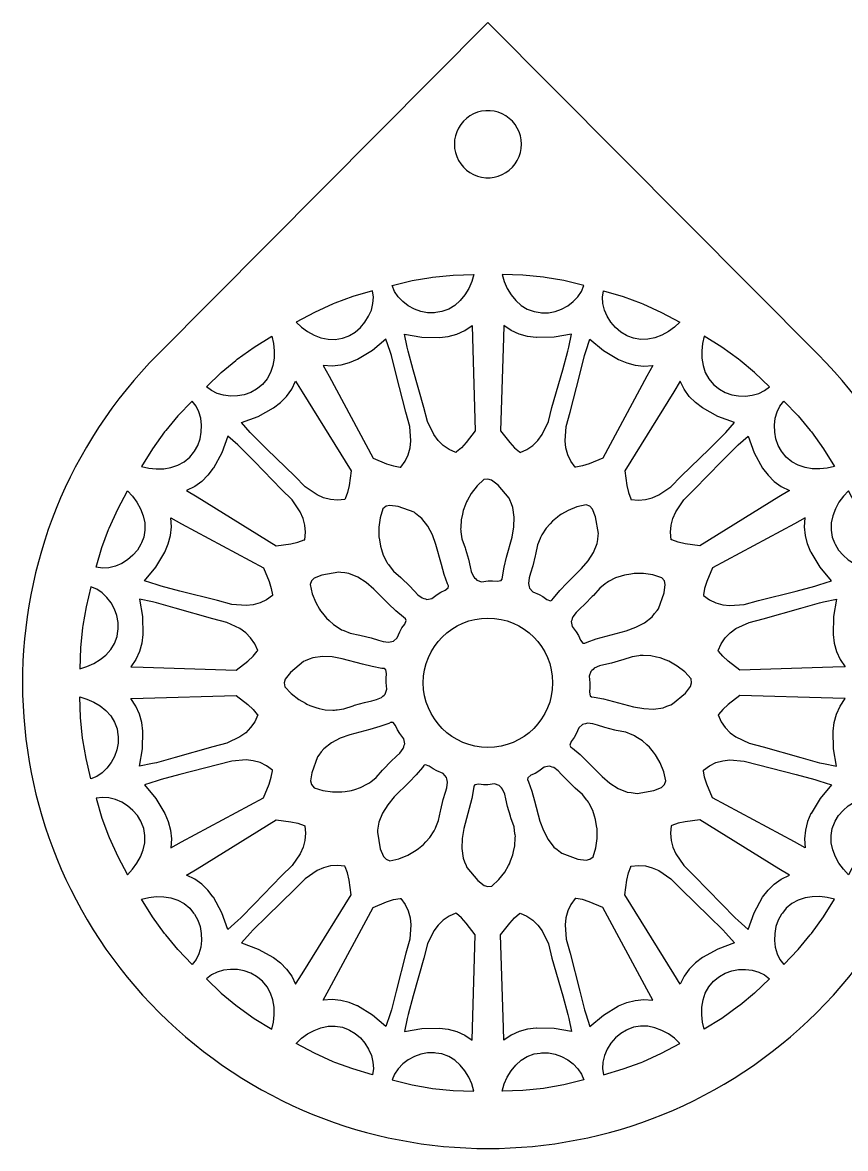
# Model space of a CAD drawing. Header units: millimetres. Extents: x 1135 to 1933, y -211 to 516.
# Drawn here: x 1135 to 1667, y -211 to 516 of the extents above; entities that cross this region are included whole.
import ezdxf

# ---------------------------------------------------------------- set-up
doc = ezdxf.new("R2010")
doc.units = ezdxf.units.MM
doc.header["$MEASUREMENT"] = 0
doc.layers.add('Predeterminada', color=18, linetype='Continuous', true_color=0x000000)

msp = doc.modelspace()

# ---------------------------------------------------------------- linework, layer by layer
at = {"layer": 'Predeterminada'}
for p, q in [((1435.93, 515.9, 50), (1222.91, 301.81, 50)), ((1648.95, 301.81, 50), (1435.93, 515.9, 50)), ((1433.36, 221.04, 50), (1428.94, 216.87, 50)), ((1435.93, 221.33, 50), (1433.36, 221.04, 50)), ((1438.31, 220.68, 50), (1435.93, 221.33, 50)), ((1442.55, 217.41, 50), (1438.31, 220.68, 50)), ((1425.15, 212.05, 50), (1422.68, 207.73, 50)), ((1428.94, 216.87, 50), (1425.15, 212.05, 50)), ((1449.62, 208.96, 50), (1442.55, 217.41, 50)), ((1370.19, 203.72, 50), (1368.11, 202.17, 50)), ((1372.57, 204.34, 50), (1370.19, 203.72, 50)), ((1377.88, 203.63, 50), (1372.57, 204.34, 50)), ((1388.23, 199.84, 50), (1377.88, 203.63, 50)), ((1421.37, 204.82, 50), (1419.87, 200.97, 50)), ((1422.1, 206.7, 50), (1421.37, 204.82, 50)), ((1422.68, 207.73, 50), (1422.1, 206.7, 50)), ((1450.07, 207.82, 50), (1449.62, 208.96, 50)), ((1451.06, 205.37, 50), (1450.07, 207.82, 50)), ((1452.03, 202.96, 50), (1451.06, 205.37, 50)), ((1499.29, 204.75, 50), (1493.39, 203.35, 50)), ((1501.67, 203.72, 50), (1499.29, 204.75, 50)), ((1503.41, 201.97, 50), (1501.67, 203.72, 50)), ((1366.36, 196.36, 50), (1365.5, 190.29, 50)), ((1368.11, 202.17, 50), (1366.36, 196.36, 50)), ((1389.19, 199.09, 50), (1388.23, 199.84, 50)), ((1391.27, 197.46, 50), (1389.19, 199.09, 50)), ((1393.31, 195.86, 50), (1391.27, 197.46, 50)), ((1419.38, 198.73, 50), (1418.56, 194.99, 50)), ((1419.87, 200.97, 50), (1419.38, 198.73, 50)), ((1452.91, 196.75, 50), (1452.03, 202.96, 50)), ((1452.61, 190.37, 50), (1452.91, 196.75, 50)), ((1480.8, 196.7, 50), (1477.58, 194.11, 50)), ((1482.38, 197.96, 50), (1480.8, 196.7, 50)), ((1483.4, 198.56, 50), (1482.38, 197.96, 50)), ((1487.7, 201.07, 50), (1483.4, 198.56, 50)), ((1493.39, 203.35, 50), (1487.7, 201.07, 50)), ((1505.44, 197.01, 50), (1503.41, 201.97, 50)), ((1507.34, 186.16, 50), (1505.44, 197.01, 50)), ((1365.5, 190.29, 50), (1365.52, 185.31, 50)), ((1397.19, 190.91, 50), (1393.31, 195.86, 50)), ((1400.11, 185.24, 50), (1397.19, 190.91, 50)), ((1418.32, 189.94, 50), (1418.28, 188.9, 50)), ((1418.56, 194.99, 50), (1418.32, 189.94, 50)), ((1451.46, 183.9, 50), (1452.61, 190.37, 50)), ((1473.46, 189.59, 50), (1470.73, 185.33, 50)), ((1476.04, 192.42, 50), (1473.46, 189.59, 50)), ((1477.58, 194.11, 50), (1476.04, 192.42, 50)), ((1365.52, 185.31, 50), (1365.52, 184.13, 50)), ((1365.52, 184.13, 50), (1365.83, 182.14, 50)), ((1365.83, 182.14, 50), (1366.46, 178.05, 50)), ((1402.35, 179.06, 50), (1400.11, 185.24, 50)), ((1418.28, 188.9, 50), (1418.39, 188.04, 50)), ((1418.39, 188.04, 50), (1418.49, 187.31, 50)), ((1418.49, 187.31, 50), (1419.1, 182.83, 50)), ((1419.1, 182.83, 50), (1421.14, 176.94, 50)), ((1447.99, 170.91, 50), (1451.46, 183.9, 50)), ((1469.56, 182.97, 50), (1467.85, 178.79, 50)), ((1469.84, 183.65, 50), (1469.56, 182.97, 50)), ((1470.16, 184.45, 50), (1469.84, 183.65, 50)), ((1470.73, 185.33, 50), (1470.16, 184.45, 50)), ((1506.43, 179.76, 50), (1506.79, 182.33, 50)), ((1506.79, 182.33, 50), (1507.16, 184.94, 50)), ((1507.16, 184.94, 50), (1507.34, 186.16, 50)), ((1366.46, 178.05, 50), (1367.16, 175.87, 50)), ((1367.16, 175.87, 50), (1368.32, 172.22, 50)), ((1405.84, 166.08, 50), (1402.35, 179.06, 50)), ((1421.14, 176.94, 50), (1421.41, 176.02, 50)), ((1421.41, 176.02, 50), (1423.25, 169.6, 50)), ((1467.85, 178.79, 50), (1466.67, 172.66, 50)), ((1504.08, 173.94, 50), (1506.43, 179.76, 50)), ((1368.32, 172.22, 50), (1370.64, 167.73, 50)), ((1370.64, 167.73, 50), (1371.12, 166.8, 50)), ((1423.25, 169.6, 50), (1424.38, 164.74, 50)), ((1446.34, 164.53, 50), (1447.99, 170.91, 50)), ((1466.44, 171.74, 50), (1464.83, 165.26, 50)), ((1466.67, 172.66, 50), (1466.44, 171.74, 50)), ((1496.4, 163.53, 50), (1500.63, 168.56, 50)), ((1500.63, 168.56, 50), (1504.08, 173.94, 50)), ((1339.62, 161.26, 50), (1328.77, 159.36, 50)), ((1340.84, 161.08, 50), (1339.62, 161.26, 50)), ((1343.45, 160.71, 50), (1340.84, 161.08, 50)), ((1346.02, 160.35, 50), (1343.45, 160.71, 50)), ((1351.85, 158, 50), (1346.02, 160.35, 50)), ((1371.12, 166.8, 50), (1371.65, 166.11, 50)), ((1371.65, 166.11, 50), (1372.1, 165.53, 50)), ((1372.1, 165.53, 50), (1374.87, 161.96, 50)), ((1374.87, 161.96, 50), (1379.58, 157.88, 50)), ((1407.61, 159.73, 50), (1405.84, 166.08, 50)), ((1424.38, 164.74, 50), (1425.07, 161.75, 50)), ((1425.07, 161.75, 50), (1426.51, 158.5, 50)), ((1445.22, 158.3, 50), (1446.34, 164.53, 50)), ((1463.37, 160.48, 50), (1462.48, 157.55, 50)), ((1464.83, 165.26, 50), (1463.37, 160.48, 50)), ((1486.9, 154.02, 50), (1496.4, 163.53, 50)), ((1528.22, 159.95, 50), (1524.13, 159.32, 50)), ((1530.21, 160.26, 50), (1528.22, 159.95, 50)), ((1531.39, 160.26, 50), (1530.21, 160.26, 50)), ((1536.37, 160.28, 50), (1531.39, 160.26, 50)), ((1542.44, 159.42, 50), (1536.37, 160.28, 50)), ((1322.07, 155.59, 50), (1321.03, 153.21, 50)), ((1321.03, 153.21, 50), (1322.43, 147.31, 50)), ((1323.81, 157.32, 50), (1322.07, 155.59, 50)), ((1328.77, 159.36, 50), (1323.81, 157.32, 50)), ((1357.22, 154.55, 50), (1351.85, 158, 50)), ((1362.25, 150.32, 50), (1357.22, 154.55, 50)), ((1379.58, 157.88, 50), (1380.27, 157.21, 50)), ((1380.27, 157.21, 50), (1385.07, 152.58, 50)), ((1385.07, 152.58, 50), (1388.48, 148.93, 50)), ((1409.75, 153.78, 50), (1407.61, 159.73, 50)), ((1410.41, 152.31, 50), (1409.75, 153.78, 50)), ((1426.51, 158.5, 50), (1427.27, 157.67, 50)), ((1427.27, 157.67, 50), (1428.01, 156.85, 50)), ((1428.01, 156.85, 50), (1428.64, 156.16, 50)), ((1428.64, 156.16, 50), (1431.72, 155.08, 50)), ((1431.72, 155.08, 50), (1436.01, 155.61, 50)), ((1436.01, 155.61, 50), (1438.79, 155.68, 50)), ((1438.79, 155.68, 50), (1441.91, 155.32, 50)), ((1441.91, 155.32, 50), (1444.37, 155.78, 50)), ((1444.37, 155.78, 50), (1444.97, 156.58, 50)), ((1444.97, 156.58, 50), (1445.06, 156.7, 50)), ((1445.06, 156.7, 50), (1445.22, 158.3, 50)), ((1462.48, 157.55, 50), (1462.09, 154.01, 50)), ((1462.09, 154.01, 50), (1462.34, 152.91, 50)), ((1462.34, 152.91, 50), (1462.57, 151.84, 50)), ((1482.29, 149.32, 50), (1486.9, 154.02, 50)), ((1511.61, 153.68, 50), (1508.04, 150.92, 50)), ((1512.19, 154.13, 50), (1511.61, 153.68, 50)), ((1512.88, 154.66, 50), (1512.19, 154.13, 50)), ((1513.81, 155.14, 50), (1512.88, 154.66, 50)), ((1518.3, 157.46, 50), (1513.81, 155.14, 50)), ((1521.95, 158.62, 50), (1518.3, 157.46, 50)), ((1524.13, 159.32, 50), (1521.95, 158.62, 50)), ((1548.25, 157.67, 50), (1542.44, 159.42, 50)), ((1549.8, 155.59, 50), (1548.25, 157.67, 50)), ((1549.71, 147.9, 50), (1550.42, 153.21, 50)), ((1550.42, 153.21, 50), (1549.8, 155.59, 50)), ((1322.43, 147.31, 50), (1324.71, 141.62, 50)), ((1371.76, 140.82, 50), (1362.25, 150.32, 50)), ((1388.48, 148.93, 50), (1390.57, 146.69, 50)), ((1390.57, 146.69, 50), (1393.45, 144.59, 50)), ((1399.67, 144.24, 50), (1403.12, 146.84, 50)), ((1403.12, 146.84, 50), (1405.49, 148.3, 50)), ((1405.49, 148.3, 50), (1408.37, 149.54, 50)), ((1408.37, 149.54, 50), (1410.28, 151.17, 50)), ((1410.28, 151.17, 50), (1410.39, 152.16, 50)), ((1410.39, 152.16, 50), (1410.41, 152.31, 50)), ((1462.57, 151.84, 50), (1462.77, 150.92, 50)), ((1462.77, 150.92, 50), (1464.9, 148.45, 50)), ((1464.9, 148.45, 50), (1468.88, 146.76, 50)), ((1468.88, 146.76, 50), (1471.33, 145.43, 50)), ((1471.33, 145.43, 50), (1473.84, 143.56, 50)), ((1478.2, 144.49, 50), (1482.29, 149.32, 50)), ((1503.29, 145.51, 50), (1498.66, 140.71, 50)), ((1503.96, 146.2, 50), (1503.29, 145.51, 50)), ((1508.04, 150.92, 50), (1503.96, 146.2, 50)), ((1545.92, 137.55, 50), (1549.71, 147.9, 50)), ((1324.71, 141.62, 50), (1327.22, 137.32, 50)), ((1376.46, 136.21, 50), (1371.76, 140.82, 50)), ((1393.45, 144.59, 50), (1394.52, 144.25, 50)), ((1394.52, 144.25, 50), (1395.57, 143.91, 50)), ((1395.57, 143.91, 50), (1396.46, 143.63, 50)), ((1396.46, 143.63, 50), (1399.67, 144.24, 50)), ((1473.84, 143.56, 50), (1476.21, 142.72, 50)), ((1476.21, 142.72, 50), (1477.12, 143.12, 50)), ((1477.12, 143.12, 50), (1477.26, 143.18, 50)), ((1477.26, 143.18, 50), (1478.2, 144.49, 50)), ((1498.66, 140.71, 50), (1495.01, 137.3, 50)), ((1327.22, 137.32, 50), (1327.82, 136.3, 50)), ((1327.82, 136.3, 50), (1329.08, 134.72, 50)), ((1329.08, 134.72, 50), (1331.67, 131.5, 50)), ((1331.67, 131.5, 50), (1333.36, 129.96, 50)), ((1381.3, 132.12, 50), (1376.46, 136.21, 50)), ((1382.6, 131.18, 50), (1381.3, 132.12, 50)), ((1382.66, 131.04, 50), (1382.6, 131.18, 50)), ((1383.06, 130.12, 50), (1382.66, 131.04, 50)), ((1490.33, 131.26, 50), (1490, 130.21, 50)), ((1490.67, 132.34, 50), (1490.33, 131.26, 50)), ((1492.77, 135.21, 50), (1490.67, 132.34, 50)), ((1495.01, 137.3, 50), (1492.77, 135.21, 50)), ((1537, 128.59, 50), (1541.94, 132.47, 50)), ((1541.94, 132.47, 50), (1543.54, 134.51, 50)), ((1543.54, 134.51, 50), (1545.17, 136.59, 50)), ((1545.17, 136.59, 50), (1545.92, 137.55, 50)), ((1333.36, 129.96, 50), (1336.19, 127.38, 50)), ((1336.19, 127.38, 50), (1340.45, 124.65, 50)), ((1340.45, 124.65, 50), (1341.33, 124.08, 50)), ((1341.33, 124.08, 50), (1342.13, 123.76, 50)), ((1342.13, 123.76, 50), (1342.81, 123.48, 50)), ((1379.02, 122.8, 50), (1380.35, 125.25, 50)), ((1380.35, 125.25, 50), (1382.22, 127.76, 50)), ((1382.22, 127.76, 50), (1383.06, 130.12, 50)), ((1490, 130.21, 50), (1489.71, 129.32, 50)), ((1489.71, 129.32, 50), (1490.32, 126.11, 50)), ((1490.32, 126.11, 50), (1492.92, 122.67, 50)), ((1525.14, 123.43, 50), (1531.32, 125.67, 50)), ((1531.32, 125.67, 50), (1537, 128.59, 50)), ((1342.81, 123.48, 50), (1346.99, 121.77, 50)), ((1346.99, 121.77, 50), (1353.12, 120.59, 50)), ((1353.12, 120.59, 50), (1354.04, 120.36, 50)), ((1354.04, 120.36, 50), (1360.52, 118.75, 50)), ((1360.52, 118.75, 50), (1365.3, 117.29, 50)), ((1365.3, 117.29, 50), (1368.23, 116.4, 50)), ((1368.23, 116.4, 50), (1371.77, 116.01, 50)), ((1371.77, 116.01, 50), (1372.87, 116.25, 50)), ((1372.87, 116.25, 50), (1373.94, 116.49, 50)), ((1373.94, 116.49, 50), (1374.86, 116.69, 50)), ((1374.86, 116.69, 50), (1377.33, 118.82, 50)), ((1377.33, 118.82, 50), (1379.02, 122.8, 50)), ((1492.92, 122.67, 50), (1494.38, 120.29, 50)), ((1494.38, 120.29, 50), (1495.62, 117.41, 50)), ((1495.62, 117.41, 50), (1497.25, 115.5, 50)), ((1499.86, 116.03, 50), (1505.81, 118.17, 50)), ((1505.81, 118.17, 50), (1512.16, 119.94, 50)), ((1512.16, 119.94, 50), (1525.14, 123.43, 50)), ((1497.25, 115.5, 50), (1498.24, 115.39, 50)), ((1498.24, 115.39, 50), (1498.39, 115.37, 50)), ((1498.39, 115.37, 50), (1499.86, 116.03, 50)), ((1316.82, 103.54, 50), (1308.37, 96.46, 50)), ((1317.96, 103.99, 50), (1316.82, 103.54, 50)), ((1320.41, 104.98, 50), (1317.96, 103.99, 50)), ((1322.82, 105.95, 50), (1320.41, 104.98, 50)), ((1329.03, 106.83, 50), (1322.82, 105.95, 50)), ((1335.41, 106.53, 50), (1329.03, 106.83, 50)), ((1341.88, 105.38, 50), (1335.41, 106.53, 50)), ((1354.87, 101.91, 50), (1341.88, 105.38, 50)), ((1361.25, 100.26, 50), (1354.87, 101.91, 50)), ((1515.68, 102.53, 50), (1510.82, 101.4, 50)), ((1522.1, 104.37, 50), (1515.68, 102.53, 50)), ((1523.02, 104.64, 50), (1522.1, 104.37, 50)), ((1528.92, 106.68, 50), (1523.02, 104.64, 50)), ((1533.39, 107.29, 50), (1528.92, 106.68, 50)), ((1534.12, 107.39, 50), (1533.39, 107.29, 50)), ((1534.98, 107.51, 50), (1534.12, 107.39, 50)), ((1536.02, 107.46, 50), (1534.98, 107.51, 50)), ((1541.07, 107.22, 50), (1536.02, 107.46, 50)), ((1544.81, 106.4, 50), (1541.07, 107.22, 50)), ((1547.05, 105.91, 50), (1544.81, 106.4, 50)), ((1550.9, 104.42, 50), (1547.05, 105.91, 50)), ((1552.78, 103.69, 50), (1550.9, 104.42, 50)), ((1553.81, 103.1, 50), (1552.78, 103.69, 50)), ((1558.13, 100.63, 50), (1553.81, 103.1, 50)), ((1308.37, 96.46, 50), (1305.1, 92.23, 50)), ((1367.48, 99.14, 50), (1361.25, 100.26, 50)), ((1369.08, 98.98, 50), (1367.48, 99.14, 50)), ((1369.2, 98.89, 50), (1369.08, 98.98, 50)), ((1370, 98.29, 50), (1369.2, 98.89, 50)), ((1370.46, 95.83, 50), (1370, 98.29, 50)), ((1370.1, 92.71, 50), (1370.46, 95.83, 50)), ((1502.24, 97.14, 50), (1501.16, 94.06, 50)), ((1502.93, 97.77, 50), (1502.24, 97.14, 50)), ((1503.75, 98.51, 50), (1502.93, 97.77, 50)), ((1504.58, 99.27, 50), (1503.75, 98.51, 50)), ((1507.83, 100.71, 50), (1504.58, 99.27, 50)), ((1510.82, 101.4, 50), (1507.83, 100.71, 50)), ((1562.95, 96.84, 50), (1558.13, 100.63, 50)), ((1567.12, 92.43, 50), (1562.95, 96.84, 50)), ((1305.1, 92.23, 50), (1304.45, 89.85, 50)), ((1304.45, 89.85, 50), (1304.74, 87.28, 50)), ((1304.74, 87.28, 50), (1308.91, 82.86, 50)), ((1370.17, 89.93, 50), (1370.1, 92.71, 50)), ((1370.7, 85.64, 50), (1370.17, 89.93, 50)), ((1501.16, 94.06, 50), (1501.69, 89.77, 50)), ((1501.69, 89.77, 50), (1501.77, 86.99, 50)), ((1563.49, 83.24, 50), (1566.76, 87.47, 50)), ((1566.76, 87.47, 50), (1567.41, 89.85, 50)), ((1567.41, 89.85, 50), (1567.12, 92.43, 50)), ((1308.91, 82.86, 50), (1313.73, 79.07, 50)), ((1364.03, 78.99, 50), (1367.28, 80.43, 50)), ((1367.28, 80.43, 50), (1368.12, 81.19, 50)), ((1368.12, 81.19, 50), (1368.93, 81.93, 50)), ((1368.93, 81.93, 50), (1369.62, 82.56, 50)), ((1369.62, 82.56, 50), (1370.7, 85.64, 50)), ((1501.77, 86.99, 50), (1501.4, 83.88, 50)), ((1501.4, 83.88, 50), (1501.86, 81.41, 50)), ((1501.86, 81.41, 50), (1502.66, 80.81, 50)), ((1502.66, 80.81, 50), (1502.78, 80.72, 50)), ((1502.78, 80.72, 50), (1504.38, 80.56, 50)), ((1504.38, 80.56, 50), (1510.61, 79.44, 50)), ((1555.04, 76.16, 50), (1563.49, 83.24, 50)), ((1313.73, 79.07, 50), (1318.05, 76.6, 50)), ((1318.05, 76.6, 50), (1319.08, 76.02, 50)), ((1319.08, 76.02, 50), (1320.96, 75.29, 50)), ((1320.96, 75.29, 50), (1324.81, 73.79, 50)), ((1324.81, 73.79, 50), (1327.05, 73.3, 50)), ((1327.05, 73.3, 50), (1330.79, 72.48, 50)), ((1338.47, 72.41, 50), (1342.95, 73.02, 50)), ((1342.95, 73.02, 50), (1348.84, 75.06, 50)), ((1348.84, 75.06, 50), (1349.76, 75.33, 50)), ((1349.76, 75.33, 50), (1356.18, 77.17, 50)), ((1356.18, 77.17, 50), (1361.05, 78.3, 50)), ((1361.05, 78.3, 50), (1364.03, 78.99, 50)), ((1510.61, 79.44, 50), (1516.99, 77.79, 50)), ((1516.99, 77.79, 50), (1529.98, 74.32, 50)), ((1529.98, 74.32, 50), (1536.45, 73.18, 50)), ((1536.45, 73.18, 50), (1542.83, 72.87, 50)), ((1542.83, 72.87, 50), (1549.04, 73.75, 50)), ((1549.04, 73.75, 50), (1551.45, 74.72, 50)), ((1551.45, 74.72, 50), (1553.9, 75.71, 50)), ((1553.9, 75.71, 50), (1555.04, 76.16, 50)), ((1330.79, 72.48, 50), (1335.84, 72.24, 50)), ((1335.84, 72.24, 50), (1336.88, 72.2, 50)), ((1336.88, 72.2, 50), (1337.74, 72.31, 50)), ((1337.74, 72.31, 50), (1338.47, 72.41, 50)), ((1359.7, 59.76, 50), (1346.72, 56.27, 50)), ((1366.05, 61.53, 50), (1359.7, 59.76, 50)), ((1372, 63.67, 50), (1366.05, 61.53, 50)), ((1373.47, 64.33, 50), (1372, 63.67, 50)), ((1373.62, 64.31, 50), (1373.47, 64.33, 50)), ((1374.62, 64.2, 50), (1373.62, 64.31, 50)), ((1376.24, 62.29, 50), (1374.62, 64.2, 50)), ((1377.48, 59.41, 50), (1376.24, 62.29, 50)), ((1378.94, 57.04, 50), (1377.48, 59.41, 50)), ((1494.53, 60.88, 50), (1492.84, 56.9, 50)), ((1497, 63.01, 50), (1494.53, 60.88, 50)), ((1497.92, 63.21, 50), (1497, 63.01, 50)), ((1498.99, 63.45, 50), (1497.92, 63.21, 50)), ((1500.09, 63.69, 50), (1498.99, 63.45, 50)), ((1503.63, 63.31, 50), (1500.09, 63.69, 50)), ((1506.56, 62.41, 50), (1503.63, 63.31, 50)), ((1511.34, 60.95, 50), (1506.56, 62.41, 50)), ((1517.82, 59.34, 50), (1511.34, 60.95, 50)), ((1518.74, 59.11, 50), (1517.82, 59.34, 50)), ((1524.87, 57.93, 50), (1518.74, 59.11, 50)), ((1334.87, 51.11, 50), (1329.92, 47.23, 50)), ((1340.54, 54.03, 50), (1334.87, 51.11, 50)), ((1346.72, 56.27, 50), (1340.54, 54.03, 50)), ((1381.54, 53.59, 50), (1378.94, 57.04, 50)), ((1382.15, 50.38, 50), (1381.54, 53.59, 50)), ((1489.64, 51.94, 50), (1488.81, 49.58, 50)), ((1491.51, 54.45, 50), (1489.64, 51.94, 50)), ((1492.84, 56.9, 50), (1491.51, 54.45, 50)), ((1529.05, 56.22, 50), (1524.87, 57.93, 50)), ((1529.73, 55.95, 50), (1529.05, 56.22, 50)), ((1530.54, 55.62, 50), (1529.73, 55.95, 50)), ((1531.42, 55.05, 50), (1530.54, 55.62, 50)), ((1535.67, 52.32, 50), (1531.42, 55.05, 50)), ((1538.5, 49.75, 50), (1535.67, 52.32, 50)), ((1328.32, 45.19, 50), (1326.69, 43.11, 50)), ((1329.92, 47.23, 50), (1328.32, 45.19, 50)), ((1376.85, 42.4, 50), (1379.09, 44.49, 50)), ((1379.09, 44.49, 50), (1381.19, 47.36, 50)), ((1381.19, 47.36, 50), (1381.53, 48.44, 50)), ((1381.53, 48.44, 50), (1381.87, 49.49, 50)), ((1381.87, 49.49, 50), (1382.15, 50.38, 50)), ((1488.81, 49.58, 50), (1489.2, 48.66, 50)), ((1489.2, 48.66, 50), (1489.26, 48.52, 50)), ((1489.26, 48.52, 50), (1490.57, 47.58, 50)), ((1490.57, 47.58, 50), (1495.4, 43.49, 50)), ((1540.19, 48.2, 50), (1538.5, 49.75, 50)), ((1542.78, 44.98, 50), (1540.19, 48.2, 50)), ((1544.05, 43.41, 50), (1542.78, 44.98, 50)), ((1325.94, 42.15, 50), (1322.15, 31.8, 50)), ((1326.69, 43.11, 50), (1325.94, 42.15, 50)), ((1368.57, 34.19, 50), (1373.2, 38.99, 50)), ((1373.2, 38.99, 50), (1376.85, 42.4, 50)), ((1394.6, 36.52, 50), (1393.66, 35.21, 50)), ((1394.74, 36.58, 50), (1394.6, 36.52, 50)), ((1395.66, 36.98, 50), (1394.74, 36.58, 50)), ((1398.02, 36.14, 50), (1395.66, 36.98, 50)), ((1495.4, 43.49, 50), (1500.11, 38.88, 50)), ((1500.11, 38.88, 50), (1509.61, 29.38, 50)), ((1544.64, 42.38, 50), (1544.05, 43.41, 50)), ((1547.15, 38.09, 50), (1544.64, 42.38, 50)), ((1549.43, 32.4, 50), (1547.15, 38.09, 50)), ((1322.15, 31.8, 50), (1321.44, 26.49, 50)), ((1363.82, 28.79, 50), (1367.91, 33.5, 50)), ((1367.91, 33.5, 50), (1368.57, 34.19, 50)), ((1389.57, 30.38, 50), (1384.96, 25.68, 50)), ((1393.66, 35.21, 50), (1389.57, 30.38, 50)), ((1400.53, 34.27, 50), (1398.02, 36.14, 50)), ((1402.98, 32.94, 50), (1400.53, 34.27, 50)), ((1406.96, 31.25, 50), (1402.98, 32.94, 50)), ((1409.09, 28.78, 50), (1406.96, 31.25, 50)), ((1463.49, 30.16, 50), (1461.58, 28.53, 50)), ((1466.37, 31.4, 50), (1463.49, 30.16, 50)), ((1468.75, 32.86, 50), (1466.37, 31.4, 50)), ((1472.19, 35.46, 50), (1468.75, 32.86, 50)), ((1475.4, 36.07, 50), (1472.19, 35.46, 50)), ((1476.3, 35.79, 50), (1475.4, 36.07, 50)), ((1477.34, 35.45, 50), (1476.3, 35.79, 50)), ((1478.42, 35.11, 50), (1477.34, 35.45, 50)), ((1481.29, 33.01, 50), (1478.42, 35.11, 50)), ((1483.38, 30.77, 50), (1481.29, 33.01, 50)), ((1486.79, 27.12, 50), (1483.38, 30.77, 50)), ((1509.61, 29.38, 50), (1514.65, 25.15, 50)), ((1550.83, 26.49, 50), (1549.43, 32.4, 50)), ((1321.44, 26.49, 50), (1322.07, 24.11, 50)), ((1322.07, 24.11, 50), (1323.61, 22.03, 50)), ((1323.61, 22.03, 50), (1329.42, 20.28, 50)), ((1349.91, 21.08, 50), (1353.56, 22.24, 50)), ((1353.56, 22.24, 50), (1358.05, 24.56, 50)), ((1358.05, 24.56, 50), (1358.98, 25.04, 50)), ((1358.98, 25.04, 50), (1359.67, 25.57, 50)), ((1359.67, 25.57, 50), (1360.25, 26.02, 50)), ((1360.25, 26.02, 50), (1363.82, 28.79, 50)), ((1384.96, 25.68, 50), (1375.46, 16.17, 50)), ((1408.49, 19.22, 50), (1409.39, 22.15, 50)), ((1409.29, 27.86, 50), (1409.09, 28.78, 50)), ((1409.53, 26.79, 50), (1409.29, 27.86, 50)), ((1409.39, 22.15, 50), (1409.77, 25.69, 50)), ((1409.77, 25.69, 50), (1409.53, 26.79, 50)), ((1426.8, 23, 50), (1426.64, 21.4, 50)), ((1426.89, 23.12, 50), (1426.8, 23, 50)), ((1427.49, 23.92, 50), (1426.89, 23.12, 50)), ((1429.96, 24.38, 50), (1427.49, 23.92, 50)), ((1433.07, 24.02, 50), (1429.96, 24.38, 50)), ((1435.86, 24.09, 50), (1433.07, 24.02, 50)), ((1440.14, 24.62, 50), (1435.86, 24.09, 50)), ((1443.22, 23.54, 50), (1440.14, 24.62, 50)), ((1443.86, 22.85, 50), (1443.22, 23.54, 50)), ((1444.59, 22.04, 50), (1443.86, 22.85, 50)), ((1445.35, 21.2, 50), (1444.59, 22.04, 50)), ((1461.47, 27.54, 50), (1461.45, 27.39, 50)), ((1461.45, 27.39, 50), (1462.11, 25.92, 50)), ((1461.58, 28.53, 50), (1461.47, 27.54, 50)), ((1462.11, 25.92, 50), (1464.25, 19.97, 50)), ((1491.59, 22.49, 50), (1486.79, 27.12, 50)), ((1492.28, 21.82, 50), (1491.59, 22.49, 50)), ((1497, 17.74, 50), (1492.28, 21.82, 50)), ((1514.65, 25.15, 50), (1520.02, 21.7, 50)), ((1543.09, 20.34, 50), (1548.05, 22.38, 50)), ((1548.05, 22.38, 50), (1549.8, 24.11, 50)), ((1549.8, 24.11, 50), (1550.83, 26.49, 50)), ((1329.42, 20.28, 50), (1335.49, 19.42, 50)), ((1335.49, 19.42, 50), (1340.47, 19.44, 50)), ((1340.47, 19.44, 50), (1341.65, 19.44, 50)), ((1341.65, 19.44, 50), (1343.64, 19.75, 50)), ((1343.64, 19.75, 50), (1347.73, 20.38, 50)), ((1347.73, 20.38, 50), (1349.91, 21.08, 50)), ((1375.46, 16.17, 50), (1371.23, 11.14, 50)), ((1407.03, 14.44, 50), (1408.49, 19.22, 50)), ((1425.52, 15.17, 50), (1423.88, 8.79, 50)), ((1426.64, 21.4, 50), (1425.52, 15.17, 50)), ((1446.79, 17.95, 50), (1445.35, 21.2, 50)), ((1447.48, 14.96, 50), (1446.79, 17.95, 50)), ((1448.61, 10.1, 50), (1447.48, 14.96, 50)), ((1464.25, 19.97, 50), (1466.02, 13.62, 50)), ((1499.76, 14.17, 50), (1497, 17.74, 50)), ((1520.02, 21.7, 50), (1525.84, 19.35, 50)), ((1525.84, 19.35, 50), (1528.41, 18.99, 50)), ((1528.41, 18.99, 50), (1531.03, 18.62, 50)), ((1531.03, 18.62, 50), (1532.24, 18.44, 50)), ((1532.24, 18.44, 50), (1543.09, 20.34, 50)), ((1371.23, 11.14, 50), (1367.78, 5.76, 50)), ((1405.19, 7.04, 50), (1405.42, 7.96, 50)), ((1405.42, 7.96, 50), (1407.03, 14.44, 50)), ((1423.88, 8.79, 50), (1420.41, -4.2, 50)), ((1450.45, 3.68, 50), (1448.61, 10.1, 50)), ((1466.02, 13.62, 50), (1469.51, 0.64, 50)), ((1500.21, 13.59, 50), (1499.76, 14.17, 50)), ((1500.74, 12.9, 50), (1500.21, 13.59, 50)), ((1501.22, 11.97, 50), (1500.74, 12.9, 50)), ((1503.54, 7.48, 50), (1501.22, 11.97, 50)), ((1504.71, 3.83, 50), (1503.54, 7.48, 50)), ((1367.78, 5.76, 50), (1365.43, -0.06, 50)), ((1402.3, -3.27, 50), (1404.01, 0.91, 50)), ((1404.01, 0.91, 50), (1405.19, 7.04, 50)), ((1450.72, 2.76, 50), (1450.45, 3.68, 50)), ((1452.76, -3.13, 50), (1450.72, 2.76, 50)), ((1469.51, 0.64, 50), (1471.75, -5.54, 50)), ((1505.4, 1.65, 50), (1504.71, 3.83, 50)), ((1506.03, -2.44, 50), (1505.4, 1.65, 50)), ((1364.7, -5.24, 50), (1364.52, -6.46, 50)), ((1364.52, -6.46, 50), (1366.42, -17.31, 50)), ((1365.07, -2.63, 50), (1364.7, -5.24, 50)), ((1365.43, -0.06, 50), (1365.07, -2.63, 50)), ((1398.41, -9.89, 50), (1401.13, -5.63, 50)), ((1401.13, -5.63, 50), (1401.7, -4.75, 50)), ((1401.7, -4.75, 50), (1402.03, -3.95, 50)), ((1402.03, -3.95, 50), (1402.3, -3.27, 50)), ((1420.41, -4.2, 50), (1419.26, -10.67, 50)), ((1453.37, -7.61, 50), (1452.76, -3.13, 50)), ((1471.75, -5.54, 50), (1474.68, -11.21, 50)), ((1506.34, -4.43, 50), (1506.03, -2.44, 50)), ((1506.34, -5.61, 50), (1506.34, -4.43, 50)), ((1506.36, -10.59, 50), (1506.34, -5.61, 50)), ((1391.06, -17, 50), (1394.28, -14.41, 50)), ((1394.28, -14.41, 50), (1395.83, -12.72, 50)), ((1395.83, -12.72, 50), (1398.41, -9.89, 50)), ((1419.26, -10.67, 50), (1418.95, -17.05, 50)), ((1453.3, -15.29, 50), (1453.54, -10.24, 50)), ((1453.47, -8.34, 50), (1453.37, -7.61, 50)), ((1453.59, -9.2, 50), (1453.47, -8.34, 50)), ((1453.54, -10.24, 50), (1453.59, -9.2, 50)), ((1474.68, -11.21, 50), (1478.55, -16.16, 50)), ((1505.5, -16.66, 50), (1506.36, -10.59, 50)), ((1366.42, -17.31, 50), (1368.46, -22.27, 50)), ((1378.48, -23.65, 50), (1384.17, -21.37, 50)), ((1384.17, -21.37, 50), (1388.46, -18.86, 50)), ((1388.46, -18.86, 50), (1389.49, -18.26, 50)), ((1389.49, -18.26, 50), (1391.06, -17, 50)), ((1418.95, -17.05, 50), (1419.84, -23.26, 50)), ((1450.5, -25.12, 50), (1451.99, -21.27, 50)), ((1451.99, -21.27, 50), (1452.48, -19.03, 50)), ((1452.48, -19.03, 50), (1453.3, -15.29, 50)), ((1478.55, -16.16, 50), (1480.59, -17.76, 50)), ((1480.59, -17.76, 50), (1482.67, -19.39, 50)), ((1482.67, -19.39, 50), (1483.63, -20.14, 50)), ((1483.63, -20.14, 50), (1493.98, -23.93, 50)), ((1503.75, -22.47, 50), (1505.5, -16.66, 50)), ((1368.46, -22.27, 50), (1370.19, -24.02, 50)), ((1370.19, -24.02, 50), (1372.57, -25.05, 50)), ((1372.57, -25.05, 50), (1378.48, -23.65, 50)), ((1419.84, -23.26, 50), (1420.8, -25.67, 50)), ((1420.8, -25.67, 50), (1421.79, -28.12, 50)), ((1421.79, -28.12, 50), (1422.25, -29.26, 50)), ((1446.71, -32.35, 50), (1449.18, -28.03, 50)), ((1449.18, -28.03, 50), (1449.77, -27, 50)), ((1449.77, -27, 50), (1450.5, -25.12, 50)), ((1493.98, -23.93, 50), (1499.29, -24.64, 50)), ((1499.29, -24.64, 50), (1501.67, -24.02, 50)), ((1501.67, -24.02, 50), (1503.75, -22.47, 50)), ((1422.25, -29.26, 50), (1429.32, -37.71, 50)), ((1442.92, -37.17, 50), (1446.71, -32.35, 50)), ((1429.32, -37.71, 50), (1433.55, -40.98, 50)), ((1433.55, -40.98, 50), (1435.93, -41.63, 50)), ((1435.93, -41.63, 50), (1438.51, -41.34, 50)), ((1438.51, -41.34, 50), (1442.92, -37.17, 50))]:
    msp.add_line(p, q, dxfattribs=at)
for points in [[(1454.87, 426.94), (1456.03, 429.4), (1456.87, 431.99), (1457.38, 434.66), (1457.55, 437.37), (1457.38, 440.09), (1456.87, 442.76), (1456.03, 445.34), (1454.87, 447.81), (1453.41, 450.1), (1451.68, 452.2), (1449.69, 454.06), (1447.49, 455.66), (1445.11, 456.97), (1442.58, 457.97), (1439.95, 458.65), (1437.25, 458.99), (1434.53, 458.99), (1431.83, 458.65), (1429.2, 457.97), (1426.67, 456.97), (1424.29, 455.66), (1422.09, 454.06), (1420.1, 452.2), (1418.37, 450.1), (1416.91, 447.81), (1415.75, 445.34), (1414.91, 442.76), (1414.4, 440.09), (1414.23, 437.37), (1414.4, 434.66), (1414.91, 431.99), (1415.75, 429.4), (1416.91, 426.94), (1418.37, 424.64), (1420.1, 422.55), (1422.09, 420.69), (1424.29, 419.09), (1426.67, 417.78), (1429.2, 416.78), (1431.83, 416.1), (1434.53, 415.76), (1437.25, 415.76), (1439.95, 416.1), (1442.58, 416.78), (1445.11, 417.78), (1447.49, 419.09), (1449.69, 420.69), (1451.68, 422.55), (1453.41, 424.64), (1454.87, 426.94)], [(1384.43, 333.15), (1380.87, 335.81), (1377.86, 338.92), (1375.53, 342.39), (1374.01, 346.14), (1386.97, 349.36), (1399.03, 351.37), (1400.16, 351.56), (1413.49, 352.84), (1426.87, 353.28), (1425.46, 348.73), (1423.5, 344.33), (1421.01, 340.22), (1418.01, 336.54), (1414.51, 333.4), (1410.55, 330.95), (1406.14, 329.32), (1402.33, 328.78), (1401.3, 328.63), (1396.97, 328.67), (1392.62, 329.5), (1388.39, 331.02), (1384.43, 333.15)], [(1487.43, 333.15), (1490.99, 335.81), (1494, 338.92), (1496.34, 342.39), (1497.85, 346.14), (1484.89, 349.36), (1472.83, 351.37), (1471.7, 351.56), (1458.37, 352.84), (1444.99, 353.28), (1446.4, 348.73), (1448.36, 344.33), (1450.85, 340.22), (1453.86, 336.54), (1457.35, 333.4), (1461.31, 330.95), (1465.72, 329.32), (1469.53, 328.78), (1470.56, 328.63), (1474.9, 328.67), (1479.24, 329.5), (1483.47, 331.02), (1487.43, 333.15)], [(1358.88, 326.31), (1360.63, 330.39), (1361.69, 334.59), (1361.97, 338.76), (1361.41, 342.76), (1348.58, 339.07), (1337.13, 334.78), (1336.06, 334.38), (1323.87, 328.83), (1312.06, 322.52), (1315.56, 319.28), (1319.45, 316.45), (1323.67, 314.14), (1328.11, 312.45), (1332.7, 311.48), (1337.36, 311.34), (1342, 312.13), (1345.56, 313.57), (1346.53, 313.95), (1350.26, 316.16), (1353.62, 319.05), (1356.52, 322.48), (1358.88, 326.31)], [(1512.98, 326.31), (1511.23, 330.39), (1510.17, 334.59), (1509.89, 338.76), (1510.45, 342.76), (1523.28, 339.07), (1534.73, 334.78), (1535.8, 334.38), (1547.99, 328.83), (1559.8, 322.52), (1556.31, 319.28), (1552.41, 316.45), (1548.2, 314.14), (1543.75, 312.45), (1539.16, 311.48), (1534.5, 311.34), (1529.87, 312.13), (1526.3, 313.57), (1525.33, 313.95), (1521.6, 316.16), (1518.25, 319.05), (1515.34, 322.48), (1512.98, 326.31)], [(1387.71, 291.79), (1384.35, 303.82), (1383.8, 306.47), (1382.07, 314.82), (1393.26, 312.88), (1404.7, 312.62), (1404.72, 312.62), (1410.33, 313.38), (1415.75, 314.87), (1420.9, 317.19), (1425.68, 320.43), (1425.92, 312.46), (1427.75, 252.48), (1421.91, 244.98), (1418.76, 241.45), (1415.5, 238.77), (1415.15, 238.48), (1410.77, 240.44), (1406.97, 243.06), (1403.72, 246.27), (1401, 249.96), (1396.96, 258.37), (1394.61, 267.53), (1387.71, 291.79)], [(1484.15, 291.79), (1487.51, 303.82), (1488.06, 306.47), (1489.79, 314.82), (1478.6, 312.88), (1467.16, 312.62), (1467.14, 312.62), (1461.53, 313.38), (1456.11, 314.87), (1450.96, 317.19), (1446.19, 320.43), (1445.94, 312.46), (1444.11, 252.48), (1449.95, 244.98), (1453.1, 241.45), (1456.36, 238.77), (1456.71, 238.48), (1461.09, 240.44), (1464.89, 243.06), (1468.14, 246.27), (1470.87, 249.96), (1474.9, 258.37), (1477.25, 267.53), (1484.15, 291.79)], [(1269.68, 274.8), (1265.27, 275.33), (1261.1, 276.51), (1257.35, 278.35), (1254.16, 280.84), (1263.77, 290.11), (1273.21, 297.88), (1274.1, 298.61), (1285, 306.39), (1296.37, 313.46), (1297.43, 308.81), (1297.93, 304.02), (1297.82, 299.22), (1297.06, 294.53), (1295.61, 290.06), (1293.4, 285.96), (1290.4, 282.34), (1287.37, 279.97), (1286.55, 279.33), (1282.78, 277.2), (1278.6, 275.74), (1274.18, 274.94), (1269.68, 274.8)], [(1602.18, 274.8), (1606.59, 275.33), (1610.76, 276.51), (1614.51, 278.35), (1617.7, 280.84), (1608.09, 290.11), (1598.65, 297.88), (1597.76, 298.61), (1586.86, 306.39), (1575.49, 313.46), (1574.43, 308.81), (1573.93, 304.02), (1574.04, 299.22), (1574.8, 294.53), (1576.25, 290.06), (1578.46, 285.96), (1581.46, 282.34), (1584.49, 279.97), (1585.31, 279.33), (1589.09, 277.2), (1593.27, 275.74), (1597.69, 274.94), (1602.18, 274.8)], [(1376.72, 288.84), (1373.61, 300.94), (1372.76, 303.51), (1370.09, 311.61), (1361.37, 304.33), (1351.59, 298.39), (1351.57, 298.38), (1346.33, 296.23), (1340.9, 294.81), (1335.28, 294.24), (1329.52, 294.67), (1333.3, 287.64), (1361.7, 234.78), (1370.51, 231.2), (1375, 229.73), (1379.17, 229.03), (1379.61, 228.96), (1382.43, 232.84), (1384.4, 237.02), (1385.61, 241.42), (1386.13, 245.97), (1385.42, 255.28), (1382.88, 264.39), (1376.72, 288.84)], [(1495.14, 288.84), (1498.25, 300.94), (1499.1, 303.51), (1501.77, 311.61), (1510.5, 304.33), (1520.27, 298.39), (1520.29, 298.38), (1525.53, 296.23), (1530.97, 294.81), (1536.58, 294.24), (1542.34, 294.67), (1538.57, 287.64), (1510.16, 234.78), (1501.36, 231.2), (1496.86, 229.73), (1492.7, 229.03), (1492.25, 228.96), (1489.44, 232.84), (1487.46, 237.02), (1486.25, 241.42), (1485.73, 245.97), (1486.45, 255.28), (1488.99, 264.39), (1495.14, 288.84)], [(1293.2, 240.63), (1284.28, 249.36), (1282.48, 251.39), (1276.8, 257.75), (1287.47, 261.67), (1297.5, 267.16), (1297.52, 267.17), (1302, 270.64), (1305.95, 274.63), (1309.24, 279.21), (1311.76, 284.41), (1315.96, 277.63), (1347.53, 226.6), (1346.23, 217.19), (1345.26, 212.56), (1343.78, 208.6), (1343.62, 208.18), (1338.85, 207.68), (1334.24, 208.06), (1329.83, 209.21), (1325.62, 211.04), (1317.92, 216.31), (1311.3, 223.07), (1293.2, 240.63)], [(1578.66, 240.63), (1587.58, 249.36), (1589.38, 251.39), (1595.06, 257.75), (1584.4, 261.67), (1574.37, 267.16), (1574.34, 267.17), (1569.87, 270.64), (1565.91, 274.63), (1562.62, 279.21), (1560.1, 284.41), (1555.91, 277.63), (1524.33, 226.6), (1525.63, 217.19), (1526.6, 212.56), (1528.08, 208.6), (1528.24, 208.18), (1533.01, 207.68), (1537.62, 208.06), (1542.03, 209.21), (1546.24, 211.04), (1553.94, 216.31), (1560.56, 223.07), (1578.66, 240.63)], [(1250.98, 256.1), (1250.45, 260.51), (1249.27, 264.68), (1247.43, 268.43), (1244.94, 271.62), (1235.67, 262.01), (1227.9, 252.57), (1227.17, 251.68), (1219.4, 240.78), (1212.32, 229.41), (1216.97, 228.35), (1221.76, 227.85), (1226.56, 227.96), (1231.26, 228.72), (1235.72, 230.17), (1239.82, 232.38), (1243.44, 235.38), (1245.81, 238.41), (1246.46, 239.23), (1248.59, 243.01), (1250.05, 247.19), (1250.84, 251.6), (1250.98, 256.1)], [(1620.89, 256.1), (1621.41, 260.51), (1622.59, 264.68), (1624.43, 268.43), (1626.92, 271.62), (1636.19, 262.01), (1643.96, 252.57), (1644.69, 251.68), (1652.47, 240.78), (1659.54, 229.41), (1654.89, 228.35), (1650.1, 227.85), (1645.3, 227.96), (1640.61, 228.72), (1636.14, 230.17), (1632.04, 232.38), (1628.42, 235.38), (1626.05, 238.41), (1625.41, 239.23), (1623.28, 243.01), (1621.82, 247.19), (1621.02, 251.6), (1620.89, 256.1)], [(1285.15, 232.58), (1276.42, 241.5), (1274.4, 243.3), (1268.03, 248.98), (1264.11, 238.32), (1258.62, 228.29), (1258.61, 228.26), (1255.15, 223.79), (1251.15, 219.83), (1246.57, 216.54), (1241.37, 214.02), (1248.15, 209.83), (1299.18, 178.25), (1308.6, 179.55), (1313.22, 180.52), (1317.18, 182), (1317.6, 182.16), (1318.1, 186.93), (1317.72, 191.54), (1316.57, 195.95), (1314.74, 200.16), (1309.47, 207.86), (1302.71, 214.48), (1285.15, 232.58)], [(1586.71, 232.58), (1595.45, 241.5), (1597.47, 243.3), (1603.83, 248.98), (1607.75, 238.32), (1613.24, 228.29), (1613.25, 228.26), (1616.72, 223.79), (1620.71, 219.83), (1625.29, 216.54), (1630.5, 214.02), (1623.71, 209.83), (1572.68, 178.25), (1563.27, 179.55), (1558.64, 180.52), (1554.68, 182), (1554.26, 182.16), (1553.76, 186.93), (1554.14, 191.54), (1555.29, 195.95), (1557.12, 200.16), (1562.39, 207.86), (1569.15, 214.48), (1586.71, 232.58)], [(1199.48, 166.9), (1195.39, 165.15), (1191.19, 164.09), (1187.02, 163.81), (1183.02, 164.37), (1186.71, 177.2), (1191, 188.65), (1191.4, 189.72), (1196.95, 201.91), (1203.26, 213.72), (1206.5, 210.22), (1209.33, 206.33), (1211.64, 202.11), (1213.33, 197.67), (1214.3, 193.08), (1214.44, 188.42), (1213.65, 183.78), (1212.22, 180.22), (1211.83, 179.25), (1209.62, 175.52), (1206.73, 172.16), (1203.3, 169.26), (1199.48, 166.9)], [(1672.39, 166.9), (1676.47, 165.15), (1680.67, 164.09), (1684.84, 163.81), (1688.84, 164.37), (1685.15, 177.2), (1680.86, 188.65), (1680.46, 189.72), (1674.91, 201.91), (1668.6, 213.72), (1665.36, 210.22), (1662.53, 206.33), (1660.22, 202.11), (1658.53, 197.67), (1657.56, 193.08), (1657.42, 188.42), (1658.21, 183.78), (1659.65, 180.22), (1660.03, 179.25), (1662.24, 175.52), (1665.13, 172.16), (1668.56, 169.26), (1672.39, 166.9)], [(1236.94, 149.06), (1224.84, 152.17), (1222.27, 153.02), (1214.17, 155.69), (1221.45, 164.42), (1227.39, 174.19), (1227.4, 174.21), (1229.55, 179.45), (1230.97, 184.89), (1231.54, 190.5), (1231.11, 196.26), (1238.14, 192.49), (1291, 164.08), (1294.58, 155.28), (1296.06, 150.78), (1296.75, 146.62), (1296.82, 146.17), (1292.94, 143.35), (1288.76, 141.38), (1284.36, 140.17), (1279.81, 139.65), (1270.5, 140.37), (1261.39, 142.91), (1236.94, 149.06)], [(1634.93, 149.06), (1647.02, 152.17), (1649.59, 153.02), (1657.69, 155.69), (1650.41, 164.42), (1644.48, 174.19), (1644.46, 174.21), (1642.31, 179.45), (1640.89, 184.89), (1640.33, 190.5), (1640.75, 196.26), (1633.72, 192.49), (1580.86, 164.08), (1577.28, 155.28), (1575.81, 150.78), (1575.11, 146.62), (1575.04, 146.17), (1578.92, 143.35), (1583.1, 141.38), (1587.5, 140.17), (1592.05, 139.65), (1601.36, 140.37), (1610.47, 142.91), (1634.93, 149.06)], [(1192.63, 141.35), (1189.97, 144.91), (1186.86, 147.92), (1183.39, 150.26), (1179.64, 151.77), (1176.43, 138.81), (1174.41, 126.75), (1174.22, 125.62), (1172.94, 112.29), (1172.5, 98.91), (1177.05, 100.32), (1181.45, 102.28), (1185.56, 104.77), (1189.24, 107.77), (1192.38, 111.27), (1194.83, 115.23), (1196.46, 119.64), (1197, 123.45), (1197.15, 124.48), (1197.11, 128.81), (1196.28, 133.16), (1194.76, 137.39), (1192.63, 141.35)], [(1233.99, 138.07), (1221.96, 141.43), (1219.31, 141.98), (1210.96, 143.71), (1212.9, 132.52), (1213.16, 121.08), (1213.16, 121.06), (1212.4, 115.45), (1210.91, 110.03), (1208.6, 104.88), (1205.35, 100.1), (1213.32, 99.86), (1273.31, 98.03), (1280.8, 103.87), (1284.33, 107.02), (1287.01, 110.28), (1287.3, 110.63), (1285.35, 115.01), (1282.72, 118.81), (1279.51, 122.06), (1275.83, 124.79), (1267.41, 128.82), (1258.25, 131.17), (1233.99, 138.07)], [(1637.87, 138.07), (1649.9, 141.43), (1652.55, 141.98), (1660.91, 143.71), (1658.96, 132.52), (1658.7, 121.08), (1658.7, 121.06), (1659.46, 115.45), (1660.95, 110.03), (1663.27, 104.88), (1666.51, 100.1), (1658.54, 99.86), (1598.56, 98.03), (1591.06, 103.87), (1587.53, 107.02), (1584.85, 110.28), (1584.56, 110.63), (1586.52, 115.01), (1589.14, 118.81), (1592.35, 122.06), (1596.04, 124.79), (1604.46, 128.82), (1613.62, 131.17), (1637.87, 138.07)], [(1192.63, 38.35), (1189.97, 34.79), (1186.86, 31.78), (1183.39, 29.44), (1179.64, 27.93), (1176.43, 40.89), (1174.41, 52.95), (1174.22, 54.08), (1172.94, 67.41), (1172.5, 80.79), (1177.05, 79.38), (1181.45, 77.42), (1185.56, 74.93), (1189.24, 71.93), (1192.38, 68.43), (1194.83, 64.47), (1196.46, 60.06), (1197, 56.25), (1197.15, 55.22), (1197.11, 50.89), (1196.28, 46.54), (1194.76, 42.31), (1192.63, 38.35)], [(1233.99, 41.63), (1221.96, 38.27), (1219.31, 37.72), (1210.96, 35.99), (1212.9, 47.18), (1213.16, 58.62), (1213.16, 58.64), (1212.4, 64.25), (1210.91, 69.67), (1208.6, 74.82), (1205.35, 79.6), (1213.32, 79.84), (1273.31, 81.67), (1280.8, 75.83), (1284.33, 72.68), (1287.01, 69.42), (1287.3, 69.07), (1285.35, 64.69), (1282.72, 60.89), (1279.51, 57.64), (1275.83, 54.92), (1267.41, 50.88), (1258.25, 48.53), (1233.99, 41.63)], [(1637.87, 41.63), (1649.9, 38.27), (1652.55, 37.72), (1660.91, 35.99), (1658.96, 47.18), (1658.7, 58.62), (1658.7, 58.64), (1659.46, 64.25), (1660.95, 69.67), (1663.27, 74.82), (1666.51, 79.6), (1658.54, 79.84), (1598.56, 81.67), (1591.06, 75.83), (1587.53, 72.68), (1584.85, 69.42), (1584.56, 69.07), (1586.52, 64.69), (1589.14, 60.89), (1592.35, 57.64), (1596.04, 54.92), (1604.46, 50.88), (1613.62, 48.53), (1637.87, 41.63)], [(1236.94, 30.64), (1224.84, 27.53), (1222.27, 26.68), (1214.17, 24.01), (1221.45, 15.28), (1227.39, 5.51), (1227.4, 5.49), (1229.55, 0.25), (1230.97, -5.18), (1231.54, -10.8), (1231.11, -16.56), (1238.14, -12.79), (1291, 15.62), (1294.58, 24.43), (1296.06, 28.92), (1296.75, 33.09), (1296.82, 33.53), (1292.94, 36.35), (1288.76, 38.32), (1284.36, 39.53), (1279.81, 40.05), (1270.5, 39.33), (1261.39, 36.8), (1236.94, 30.64)], [(1634.93, 30.64), (1647.02, 27.53), (1649.59, 26.68), (1657.69, 24.01), (1650.41, 15.28), (1644.48, 5.51), (1644.46, 5.49), (1642.31, 0.25), (1640.89, -5.18), (1640.33, -10.8), (1640.75, -16.56), (1633.72, -12.79), (1580.86, 15.62), (1577.28, 24.43), (1575.81, 28.92), (1575.11, 33.09), (1575.04, 33.53), (1578.92, 36.35), (1583.1, 38.32), (1587.5, 39.53), (1592.05, 40.05), (1601.36, 39.33), (1610.47, 36.8), (1634.93, 30.64)], [(1199.48, 12.8), (1195.39, 14.55), (1191.19, 15.61), (1187.02, 15.89), (1183.02, 15.33), (1186.71, 2.5), (1191, -8.95), (1191.4, -10.02), (1196.95, -22.21), (1203.26, -34.02), (1206.5, -30.52), (1209.33, -26.63), (1211.64, -22.41), (1213.33, -17.97), (1214.3, -13.38), (1214.44, -8.72), (1213.65, -4.08), (1212.22, -0.52), (1211.83, 0.45), (1209.62, 4.18), (1206.73, 7.54), (1203.3, 10.44), (1199.48, 12.8)], [(1672.39, 12.8), (1676.47, 14.55), (1680.67, 15.61), (1684.84, 15.89), (1688.84, 15.33), (1685.15, 2.5), (1680.86, -8.95), (1680.46, -10.02), (1674.91, -22.21), (1668.6, -34.02), (1665.36, -30.52), (1662.53, -26.63), (1660.22, -22.41), (1658.53, -17.97), (1657.56, -13.38), (1657.42, -8.72), (1658.21, -4.08), (1659.65, -0.52), (1660.03, 0.45), (1662.24, 4.18), (1665.13, 7.54), (1668.56, 10.44), (1672.39, 12.8)], [(1285.15, -52.88), (1276.42, -61.8), (1274.4, -63.6), (1268.03, -69.28), (1264.11, -58.62), (1258.62, -48.59), (1258.61, -48.56), (1255.15, -44.08), (1251.15, -40.13), (1246.57, -36.84), (1241.37, -34.32), (1248.15, -30.13), (1299.18, 1.45), (1308.6, 0.15), (1313.22, -0.82), (1317.18, -2.3), (1317.6, -2.46), (1318.1, -7.23), (1317.72, -11.84), (1316.57, -16.25), (1314.74, -20.46), (1309.47, -28.16), (1302.71, -34.78), (1285.15, -52.88)], [(1586.71, -52.88), (1595.45, -61.8), (1597.47, -63.6), (1603.83, -69.28), (1607.75, -58.62), (1613.24, -48.59), (1613.25, -48.56), (1616.72, -44.08), (1620.71, -40.13), (1625.29, -36.84), (1630.5, -34.32), (1623.71, -30.13), (1572.68, 1.45), (1563.27, 0.15), (1558.64, -0.82), (1554.68, -2.3), (1554.26, -2.46), (1553.76, -7.23), (1554.14, -11.84), (1555.29, -16.25), (1557.12, -20.46), (1562.39, -28.16), (1569.15, -34.78), (1586.71, -52.88)], [(1293.2, -60.93), (1284.28, -69.66), (1282.48, -71.68), (1276.8, -78.05), (1287.47, -81.97), (1297.5, -87.46), (1297.52, -87.47), (1302, -90.94), (1305.95, -94.93), (1309.24, -99.51), (1311.76, -104.71), (1315.96, -97.93), (1347.53, -46.9), (1346.23, -37.48), (1345.26, -32.86), (1343.78, -28.9), (1343.62, -28.48), (1338.85, -27.98), (1334.24, -28.36), (1329.83, -29.51), (1325.62, -31.34), (1317.92, -36.61), (1311.3, -43.37), (1293.2, -60.93)], [(1578.66, -60.93), (1587.58, -69.66), (1589.38, -71.68), (1595.06, -78.05), (1584.4, -81.97), (1574.37, -87.46), (1574.34, -87.47), (1569.87, -90.94), (1565.91, -94.93), (1562.62, -99.51), (1560.1, -104.71), (1555.91, -97.93), (1524.33, -46.9), (1525.63, -37.48), (1526.6, -32.86), (1528.08, -28.9), (1528.24, -28.48), (1533.01, -27.98), (1537.62, -28.36), (1542.03, -29.51), (1546.24, -31.34), (1553.94, -36.61), (1560.56, -43.37), (1578.66, -60.93)], [(1250.98, -76.4), (1250.45, -80.81), (1249.27, -84.98), (1247.43, -88.73), (1244.94, -91.92), (1235.67, -82.31), (1227.9, -72.87), (1227.17, -71.98), (1219.4, -61.08), (1212.32, -49.71), (1216.97, -48.65), (1221.76, -48.15), (1226.56, -48.26), (1231.26, -49.02), (1235.72, -50.47), (1239.82, -52.68), (1243.44, -55.68), (1245.81, -58.71), (1246.46, -59.53), (1248.59, -63.31), (1250.05, -67.49), (1250.84, -71.9), (1250.98, -76.4)], [(1376.72, -109.14), (1373.61, -121.24), (1372.76, -123.81), (1370.09, -131.91), (1361.37, -124.63), (1351.59, -118.69), (1351.57, -118.68), (1346.33, -116.53), (1340.9, -115.11), (1335.28, -114.54), (1329.52, -114.97), (1333.3, -107.94), (1361.7, -55.08), (1370.51, -51.5), (1375, -50.02), (1379.17, -49.33), (1379.61, -49.26), (1382.43, -53.14), (1384.4, -57.32), (1385.61, -61.72), (1386.13, -66.27), (1385.42, -75.58), (1382.88, -84.69), (1376.72, -109.14)], [(1495.14, -109.14), (1498.25, -121.24), (1499.1, -123.81), (1501.77, -131.91), (1510.5, -124.63), (1520.27, -118.69), (1520.29, -118.68), (1525.53, -116.53), (1530.97, -115.11), (1536.58, -114.54), (1542.34, -114.97), (1538.57, -107.94), (1510.16, -55.08), (1501.36, -51.5), (1496.86, -50.02), (1492.7, -49.33), (1492.25, -49.26), (1489.44, -53.14), (1487.46, -57.32), (1486.25, -61.72), (1485.73, -66.27), (1486.45, -75.58), (1488.99, -84.69), (1495.14, -109.14)], [(1620.89, -76.4), (1621.41, -80.81), (1622.59, -84.98), (1624.43, -88.73), (1626.92, -91.92), (1636.19, -82.31), (1643.96, -72.87), (1644.69, -71.98), (1652.47, -61.08), (1659.54, -49.71), (1654.89, -48.65), (1650.1, -48.15), (1645.3, -48.26), (1640.61, -49.02), (1636.14, -50.47), (1632.04, -52.68), (1628.42, -55.68), (1626.05, -58.71), (1625.41, -59.53), (1623.28, -63.31), (1621.82, -67.49), (1621.02, -71.9), (1620.89, -76.4)], [(1387.71, -112.09), (1384.35, -124.12), (1383.8, -126.77), (1382.07, -135.12), (1393.26, -133.18), (1404.7, -132.92), (1404.72, -132.92), (1410.33, -133.68), (1415.75, -135.17), (1420.9, -137.48), (1425.68, -140.73), (1425.92, -132.76), (1427.75, -72.77), (1421.91, -65.28), (1418.76, -61.75), (1415.5, -59.07), (1415.15, -58.78), (1410.77, -60.73), (1406.97, -63.36), (1403.72, -66.57), (1401, -70.25), (1396.96, -78.67), (1394.61, -87.83), (1387.71, -112.09)], [(1484.15, -112.09), (1487.51, -124.12), (1488.06, -126.77), (1489.79, -135.12), (1478.6, -133.18), (1467.16, -132.92), (1467.14, -132.92), (1461.53, -133.68), (1456.11, -135.17), (1450.96, -137.48), (1446.19, -140.73), (1445.94, -132.76), (1444.11, -72.77), (1449.95, -65.28), (1453.1, -61.75), (1456.36, -59.07), (1456.71, -58.78), (1461.09, -60.73), (1464.89, -63.36), (1468.14, -66.57), (1470.87, -70.25), (1474.9, -78.67), (1477.25, -87.83), (1484.15, -112.09)], [(1269.68, -95.1), (1265.27, -95.63), (1261.1, -96.81), (1257.35, -98.65), (1254.16, -101.14), (1263.77, -110.41), (1273.21, -118.18), (1274.1, -118.91), (1285, -126.69), (1296.37, -133.76), (1297.43, -129.11), (1297.93, -124.32), (1297.82, -119.52), (1297.06, -114.82), (1295.61, -110.36), (1293.4, -106.26), (1290.4, -102.64), (1287.37, -100.27), (1286.55, -99.62), (1282.78, -97.49), (1278.6, -96.04), (1274.18, -95.24), (1269.68, -95.1)], [(1602.18, -95.1), (1606.59, -95.63), (1610.76, -96.81), (1614.51, -98.65), (1617.7, -101.14), (1608.09, -110.41), (1598.65, -118.18), (1597.76, -118.91), (1586.86, -126.69), (1575.49, -133.76), (1574.43, -129.11), (1573.93, -124.32), (1574.04, -119.52), (1574.8, -114.82), (1576.25, -110.36), (1578.46, -106.26), (1581.46, -102.64), (1584.49, -100.27), (1585.31, -99.62), (1589.09, -97.49), (1593.27, -96.04), (1597.69, -95.24), (1602.18, -95.1)], [(1358.88, -146.6), (1360.63, -150.69), (1361.69, -154.89), (1361.97, -159.06), (1361.41, -163.06), (1348.58, -159.37), (1337.13, -155.08), (1336.06, -154.68), (1323.87, -149.13), (1312.06, -142.82), (1315.56, -139.58), (1319.45, -136.75), (1323.67, -134.44), (1328.11, -132.75), (1332.7, -131.78), (1337.36, -131.64), (1342, -132.43), (1345.56, -133.86), (1346.53, -134.25), (1350.26, -136.46), (1353.62, -139.35), (1356.52, -142.78), (1358.88, -146.6)], [(1512.98, -146.6), (1511.23, -150.69), (1510.17, -154.89), (1509.89, -159.06), (1510.45, -163.06), (1523.28, -159.37), (1534.73, -155.08), (1535.8, -154.68), (1547.99, -149.13), (1559.8, -142.82), (1556.31, -139.58), (1552.41, -136.75), (1548.2, -134.44), (1543.75, -132.75), (1539.16, -131.78), (1534.5, -131.64), (1529.87, -132.43), (1526.3, -133.86), (1525.33, -134.25), (1521.6, -136.46), (1518.25, -139.35), (1515.34, -142.78), (1512.98, -146.6)], [(1384.43, -153.45), (1380.87, -156.11), (1377.86, -159.22), (1375.53, -162.69), (1374.01, -166.44), (1386.97, -169.66), (1399.03, -171.67), (1400.16, -171.86), (1413.49, -173.14), (1426.87, -173.58), (1425.46, -169.03), (1423.5, -164.63), (1421.01, -160.52), (1418.01, -156.84), (1414.51, -153.7), (1410.55, -151.25), (1406.14, -149.62), (1402.33, -149.08), (1401.3, -148.93), (1396.97, -148.97), (1392.62, -149.8), (1388.39, -151.32), (1384.43, -153.45)], [(1487.43, -153.45), (1490.99, -156.11), (1494, -159.22), (1496.34, -162.69), (1497.85, -166.44), (1484.89, -169.66), (1472.83, -171.67), (1471.7, -171.86), (1458.37, -173.14), (1444.99, -173.58), (1446.4, -169.03), (1448.36, -164.63), (1450.85, -160.52), (1453.86, -156.84), (1457.35, -153.7), (1461.31, -151.25), (1465.72, -149.62), (1469.53, -149.08), (1470.56, -148.93), (1474.9, -148.97), (1479.24, -149.8), (1483.47, -151.32), (1487.43, -153.45)]]:
    msp.add_lwpolyline(points, dxfattribs=at)
msp.add_circle((1435.93, 89.85, 50), 41.74, dxfattribs=at)
msp.add_arc((1435.93, 89.85, 50), 300.51, 135.14296, 44.85704, dxfattribs=at)

doc.saveas('drawing.dxf')
